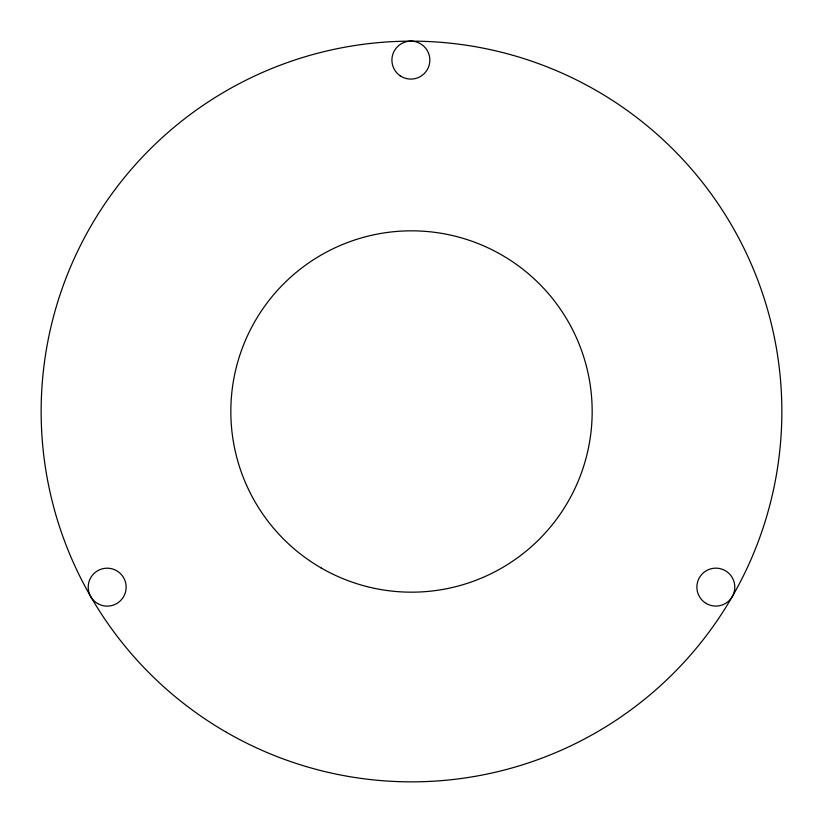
<?xml version="1.0" encoding="UTF-8"?>
<svg xmlns="http://www.w3.org/2000/svg" width="823" height="823" viewBox="0 0 823 823"><rect width="100%" height="100%" fill="white"/><g stroke="black" fill="none" stroke-linecap="round" stroke-linejoin="round"><path stroke-width="1.23" d="M410.708 41.15L411.5 41.15M400.245 75.829A18.97 18.97 0 0 0 429.801 61.468A18.97 18.97 0 0 0 402.591 43.053A18.97 18.97 0 0 0 400.245 75.829M706.36 603.547A18.97 18.97 0 0 0 734.816 587.118A18.97 18.97 0 0 0 706.36 570.699A18.97 18.97 0 0 0 706.36 603.547M97.69 603.588A18.97 18.97 0 0 0 126.145 587.159A18.97 18.97 0 0 0 97.69 570.73A18.97 18.97 0 0 0 97.69 603.588M226.325 732.233A370.35 370.35 0 0 0 781.85 411.5A370.35 370.35 0 0 0 226.325 90.767A370.35 370.35 0 0 0 226.325 732.233M321.165 567.963A180.669 180.669 0 0 0 592.169 411.5A180.669 180.669 0 0 0 321.165 255.037A180.669 180.669 0 0 0 321.165 567.963"/></g></svg>
